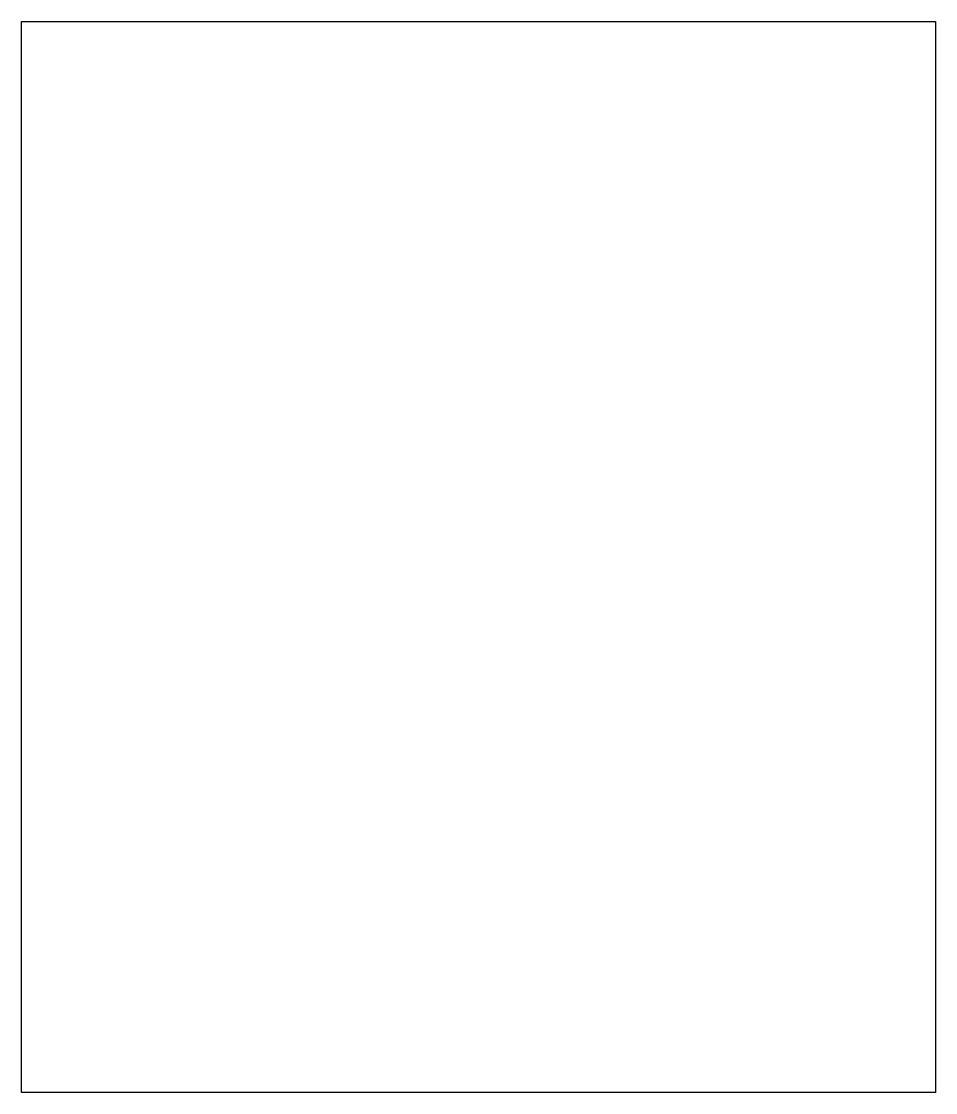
# Model space of a CAD drawing. Header units: millimetres. Extents: x -99.7 to -18.3, y 6.3 to 101.7.
import ezdxf

# ---------------------------------------------------------------- set-up
doc = ezdxf.new("R2010")
doc.units = ezdxf.units.MM
doc.layers.add('OUTLINE', color=7, linetype='Continuous')

msp = doc.modelspace()

# ---------------------------------------------------------------- linework, layer by layer
at = {"layer": 'OUTLINE'}
msp.add_lwpolyline([(-18.3, 6.3), (-99.7, 6.3), (-99.7, 101.7), (-18.3, 101.7)], close=True, dxfattribs=at)

doc.saveas('drawing.dxf')
